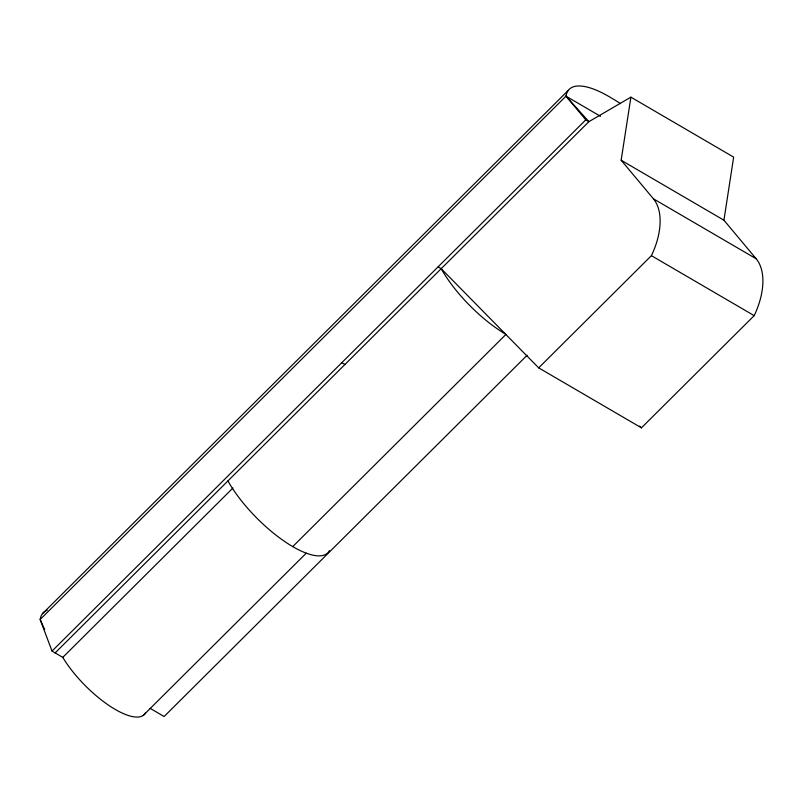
<?xml version="1.0" encoding="UTF-8"?>
<svg xmlns="http://www.w3.org/2000/svg" width="803" height="803" viewBox="0 0 803 803"><rect width="100%" height="100%" fill="white"/><g stroke="black" fill="none" stroke-linecap="round" stroke-linejoin="round"><path stroke-width="1.2" d="M756.175 258.777L653.411 198.803L621.161 160.239L630.897 97.153L733.661 157.127L723.925 220.203L756.175 258.777A59.823 34.168 -59.7 0 1 754.178 315.639L641.446 427.838L538.683 367.864L441.188 268.684L438.077 266.867M42.479 613.693L568.313 90.348M620.518 103.647A80.441 27.724 45.1 0 0 611.725 98.207A83.673 28.798 44.8 0 0 565.985 96.169L40.15 619.514L52.024 651.092L62.775 657.376A61.992 21.45 45.1 0 0 109.188 705.636A61.992 21.45 45.1 0 0 145.534 712.954M52.024 651.092L585.788 119.848L588.9 121.665L630.897 97.153M55.136 652.919L588.9 121.665L565.985 96.169L600.473 116.294M62.775 657.376L232.92 488.033M292.734 546.612L505.99 334.369A74.549 25.796 45.1 0 1 441.188 268.684M143.205 715.453L306.254 553.177M527.109 355.257L164.123 716.517L150.091 708.326M538.683 367.864L651.414 255.665A59.823 34.168 -59.7 0 0 653.411 198.803M621.161 160.239L723.925 220.203M651.414 255.665L754.178 315.639M341.817 362.675L344.929 364.492M639.69 426.052L641.446 427.838M565.985 96.169L585.788 119.848M44.647 629.532L40.15 619.514A83.673 28.798 44.8 0 1 47.277 610.25M329.461 550.607A74.549 25.796 45.1 0 1 284.332 541.272A74.549 25.796 45.1 0 1 227.932 480.927"/></g></svg>
